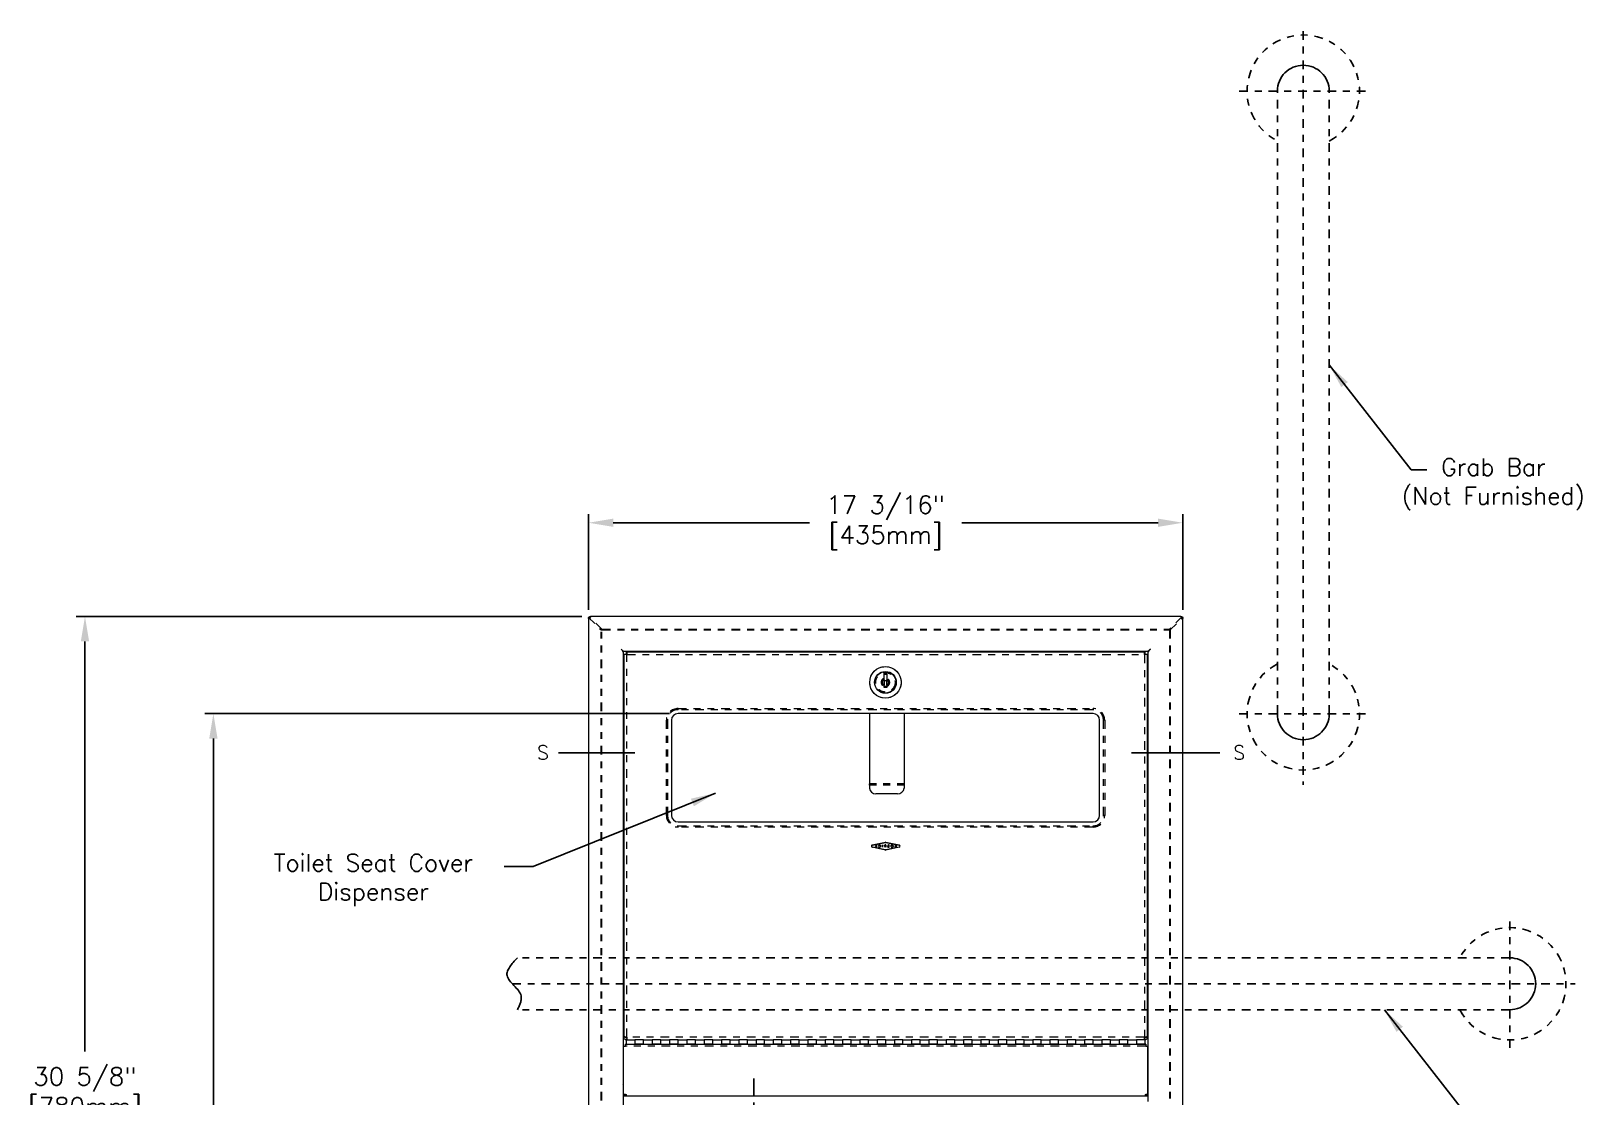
# Model space of a CAD drawing. Header units: inches. Extents: x 1.1 to 42.8, y 2.8 to 37.9.
# Drawn here: x 1.14 to 23.56, y 22.51 to 37.92 of the extents above; entities that cross this region are included whole.
import ezdxf

# ---------------------------------------------------------------- set-up
doc = ezdxf.new("R2010")
doc.units = ezdxf.units.IN
doc.header["$LTSCALE"] = 0.5
doc.header["$MEASUREMENT"] = 0
doc.header["$PDSIZE"] = -1
for name, pattern in [('CENTER', [0.4, 0.25, -0.05, 0.05, -0.05]), ('CENTERX2', [0.8, 0.5, -0.1, 0.1, -0.1]), ('DOT2', [0.025, 0, -0.025]), ('PHANTOM', [0.5, 0.25, -0.05, 0.05, -0.05, 0.05, -0.05]), ('PHANTOMX2', [5, 2.5, -0.5, 0.5, -0.5, 0.5, -0.5])]:
    doc.linetypes.add(name, pattern=pattern)
doc.layers.add('DIMENSIONS', color=1, linetype='Continuous')
doc.layers.add('Object', color=4, linetype='Continuous')
doc.styles.get("Standard").update_dxf_attribs({"font": 'romans.shx'})
doc.dimstyles.get("Standard").update_dxf_attribs({"dimscale": 2, "dimtxt": 0.13, "dimasz": 0.18, "dimexe": 0.0625, "dimexo": 0.0625, "dimgap": 0.09, "dimtad": 0, "dimtih": 1, "dimtoh": 1, "dimdec": 4, "dimlfac": 2, "dimzin": 4, "dimdsep": 46, "dimlunit": 5, "dimtxsty": 'Standard', "dimcen": 0.09, "dimadec": 0, "dimazin": 1, "dimtfac": 1, "dimtdec": 4, "dimtofl": 0, "dimtmove": 0, "dimatfit": 3, "dimfxl": 1, "dimfrac": 2, "dimtolj": 1, "dimtzin": 0, "dimarcsym": 0})

# ---------------------------------------------------------------- blocks, each defined once
blk = doc.blocks.new('*D4')
at = {"layer": 'Defpoints', "color": 0}
for p in [(17.793, 30.808), (9.198, 29.424), (17.793, 29.424)]:
    blk.add_point(p, dxfattribs=at)
at = {"layer": 'DIMENSIONS', "color": 0, "lineweight": -2}
for p, q in [((9.198, 29.549), (9.198, 30.933)), ((9.558, 30.808), (12.393, 30.808)), ((17.433, 30.808), (14.598, 30.808)), ((17.793, 29.549), (17.793, 30.933))]:
    blk.add_line(p, q, dxfattribs=at)
at = {"layer": 'DIMENSIONS', "color": 0}
for points in [[(9.558, 30.868), (9.558, 30.748), (9.198, 30.808)], [(17.433, 30.868), (17.433, 30.748), (17.793, 30.808)]]:
    blk.add_solid(points, dxfattribs=at)
at = {"layer": 'DIMENSIONS', "color": 0, "insert": (13.496, 30.808), "char_height": 0.26, "attachment_point": 5}
blk.add_mtext('\\A1;17 3/16"\\P[435mm]', dxfattribs=at)
blk = doc.blocks.new('*D5')
at = {"layer": 'Defpoints', "color": 0}
for p in [(9.227, 29.453), (1.919, 14.139), (9.227, 14.139)]:
    blk.add_point(p, dxfattribs=at)
at = {"layer": 'DIMENSIONS', "color": 0, "lineweight": -2}
for p, q in [((9.102, 29.453), (1.794, 29.453)), ((1.919, 29.093), (1.919, 23.164)), ((1.919, 14.499), (1.919, 21.925)), ((9.102, 14.139), (1.794, 14.139))]:
    blk.add_line(p, q, dxfattribs=at)
at = {"layer": 'DIMENSIONS', "color": 0}
for points in [[(1.859, 29.093), (1.979, 29.093), (1.919, 29.453)], [(1.859, 14.499), (1.979, 14.499), (1.919, 14.139)]]:
    blk.add_solid(points, dxfattribs=at)
at = {"layer": 'DIMENSIONS', "color": 0, "insert": (1.919, 22.544), "char_height": 0.26, "attachment_point": 5}
blk.add_mtext('\\A1;30 5/8"\\P[780mm]', dxfattribs=at)
blk = doc.blocks.new('*D6')
at = {"layer": 'Defpoints', "color": 0}
for p in [(10.493, 28.049), (3.776, 14.139), (9.227, 14.139)]:
    blk.add_point(p, dxfattribs=at)
at = {"layer": 'DIMENSIONS', "color": 0, "lineweight": -2}
for p, q in [((10.368, 28.049), (3.651, 28.049)), ((3.776, 27.689), (3.776, 21.077)), ((3.776, 14.499), (3.776, 19.838)), ((9.102, 14.139), (3.651, 14.139))]:
    blk.add_line(p, q, dxfattribs=at)
at = {"layer": 'DIMENSIONS', "color": 0}
for points in [[(3.716, 27.689), (3.836, 27.689), (3.776, 28.049)], [(3.716, 14.499), (3.836, 14.499), (3.776, 14.139)]]:
    blk.add_solid(points, dxfattribs=at)
at = {"layer": 'DIMENSIONS', "color": 0, "insert": (3.776, 20.458), "char_height": 0.26, "attachment_point": 5}
blk.add_mtext('\\A1;27 13/16"\\P[705mm]', dxfattribs=at)

msp = doc.modelspace()

# ---------------------------------------------------------------- linework, layer by layer
at = {"layer": 'DIMENSIONS', "linetype": 'CENTER'}
for p, q in [((19.533312, 37.915492), (19.533312, 27.01978)), ((18.607248, 37.04623), (20.456329, 37.04623)), ((18.607248, 28.04623), (20.456329, 28.04623)), ((22.518462, 23.218219), (22.518462, 25.0673)), ((8.095667, 24.144283), (23.465541, 24.144283))]:
    msp.add_line(p, q, dxfattribs=at)
at = {"layer": 'DIMENSIONS', "linetype": 'PHANTOM'}
for p, q in [((19.158312, 28.04623), (19.158312, 37.04623)), ((19.908312, 28.04623), (19.908312, 37.04623)), ((22.518462, 24.519283), (8.172015, 24.519283)), ((22.518462, 23.769283), (8.172015, 23.769283))]:
    msp.add_line(p, q, dxfattribs=at)
at = {"layer": 'DIMENSIONS'}
for p, q in [((9.86936, 27.483533), (8.763596, 27.483533)), ((18.326046, 27.483533), (17.047583, 27.483533))]:
    msp.add_line(p, q, dxfattribs=at)
at = {"layer": 'DIMENSIONS', "linetype": 'CENTERX2'}
msp.add_line((11.587667, 22.776478), (11.587667, 12.232907), dxfattribs=at)
at = {"layer": 'DIMENSIONS', "linetype": 'PHANTOM'}
for centre, start, end in [((19.533312, 37.04623), 297.4864263, 242.5135737), ((19.533312, 28.04623), 117.4864263, 62.5135737), ((22.518462, 24.144283), 207.4864263, 152.5135737)]:
    msp.add_arc(centre, 0.8125, start, end, dxfattribs=at)
at = {"layer": 'DIMENSIONS', "linetype": 'PHANTOMX2'}
for centre, start, end in [((19.533312, 37.04623), 0, 180), ((19.533312, 28.04623), 180, 0), ((22.518462, 24.144283), 270, 90)]:
    msp.add_arc(centre, 0.375, start, end, dxfattribs=at)
msp.add_open_spline([(8.172015, 24.519283), (8.089204, 24.431413), (7.907186, 24.238272), (8.293799, 24.024626), (8.204607, 23.83762), (8.172015, 23.769283)], degree=3, knots=[0, 0, 0, 0, 0.2977481128, 0.654453789, 0.8598638664, 0.8598638664, 0.8598638664, 0.8598638664], dxfattribs=at)
at = {"layer": 'Object', "linetype": 'Continuous', "lineweight": 15}
for p, q in [((9.198272, 29.424234), (9.198272, 14.167832)), ((17.764618, 29.452928), (9.226966, 29.452928)), ((17.793312, 14.167832), (17.793312, 29.424234)), ((9.698917, 28.938364), (9.698917, 28.921033)), ((9.712836, 28.952283), (9.730167, 28.952283)), ((9.730167, 28.952283), (17.261417, 28.952283)), ((9.745792, 28.952283), (9.745792, 28.909283)), ((9.752792, 28.941783), (17.238792, 28.941783)), ((9.752792, 28.941783), (9.752792, 28.902283)), ((17.238792, 28.902283), (17.238792, 28.941783)), ((17.245792, 28.909283), (17.245792, 28.952283)), ((17.261417, 28.952283), (17.278747, 28.952283)), ((17.292667, 28.921033), (17.292667, 28.938364)), ((9.698917, 28.921033), (9.698917, 14.671033)), ((9.752792, 28.902283), (9.713292, 28.902283)), ((9.713292, 23.386283), (9.713292, 28.902283)), ((9.745792, 28.902283), (9.745792, 28.909283)), ((17.278292, 28.902283), (17.238792, 28.902283)), ((17.245792, 28.909283), (17.245792, 28.902283)), ((17.278292, 28.902283), (17.278292, 23.386283)), ((17.292667, 22.444783), (17.292667, 28.921033)), ((13.471542, 28.620976), (13.512542, 28.620976)), ((13.471542, 28.558935), (13.471542, 28.620976)), ((13.512542, 28.520976), (13.471542, 28.520976)), ((13.512542, 28.620976), (13.512542, 28.558935)), ((13.471542, 28.425975), (13.471542, 28.443017)), ((13.512542, 28.425975), (13.471542, 28.425975)), ((13.512542, 28.443017), (13.512542, 28.425975)), ((16.493292, 28.048783), (10.493292, 28.048783)), ((13.260792, 28.048783), (13.260792, 27.036226)), ((13.760792, 28.048783), (13.760792, 27.036226)), ((10.398292, 27.953783), (10.398292, 26.578783)), ((16.588292, 26.578783), (16.588292, 27.953783)), ((13.260792, 27.016081), (13.260792, 27.036226)), ((13.260792, 27.016081), (13.260792, 26.971868)), ((13.760792, 27.036226), (13.760792, 27.016081)), ((13.760792, 27.016081), (13.760792, 26.971868)), ((13.666792, 26.891294), (13.354792, 26.891294)), ((10.493292, 26.483783), (16.493292, 26.483783)), ((13.302186, 26.150908), (13.492143, 26.190903)), ((13.492143, 26.076663), (13.302186, 26.116658)), ((13.302701, 26.148461), (13.492658, 26.188456)), ((13.492658, 26.079109), (13.302701, 26.119105)), ((13.360054, 26.135653), (13.34131, 26.117737)), ((13.34131, 26.117737), (13.345952, 26.117737)), ((13.34256, 26.150236), (13.360054, 26.135653)), ((13.347541, 26.150236), (13.34256, 26.150236)), ((13.345952, 26.117737), (13.361935, 26.133023)), ((13.361935, 26.138231), (13.347541, 26.150236)), ((13.365269, 26.150236), (13.361935, 26.150236)), ((13.361935, 26.150236), (13.361935, 26.138231)), ((13.361935, 26.133023), (13.361935, 26.117737)), ((13.361935, 26.117737), (13.365269, 26.117737)), ((13.365269, 26.117737), (13.365269, 26.150236)), ((13.390102, 26.144273), (13.392869, 26.14232)), ((13.392869, 26.125653), (13.390102, 26.12372)), ((13.451602, 26.150236), (13.448269, 26.150236)), ((13.448269, 26.150236), (13.448269, 26.117737)), ((13.448269, 26.117737), (13.451602, 26.117737)), ((13.451602, 26.117737), (13.451602, 26.150236)), ((13.489202, 26.132737), (13.476435, 26.117737)), ((13.476435, 26.117737), (13.480673, 26.117737)), ((13.480673, 26.117737), (13.49344, 26.132737)), ((13.489163, 26.146903), (13.495602, 26.146903)), ((13.495602, 26.13607), (13.489313, 26.136024)), ((13.498935, 26.150236), (13.491904, 26.150236)), ((13.49344, 26.132737), (13.495602, 26.132737)), ((13.495602, 26.146903), (13.495602, 26.13607)), ((13.495602, 26.132737), (13.495602, 26.117737)), ((13.495602, 26.117737), (13.498935, 26.117737)), ((13.498926, 26.188456), (13.688882, 26.148461)), ((13.688882, 26.119105), (13.498926, 26.079109)), ((13.498935, 26.117737), (13.498935, 26.150236)), ((13.499441, 26.190903), (13.689397, 26.150908)), ((13.689397, 26.116658), (13.499441, 26.076663)), ((13.535051, 26.117737), (13.544602, 26.117737)), ((13.541269, 26.12107), (13.536854, 26.12107)), ((13.537154, 26.146903), (13.541269, 26.146903)), ((13.544602, 26.150236), (13.537785, 26.150236)), ((13.541269, 26.136487), (13.539237, 26.136487)), ((13.539263, 26.133153), (13.541269, 26.133153)), ((13.541269, 26.146903), (13.541269, 26.136487)), ((13.541269, 26.133153), (13.541269, 26.12107)), ((13.544602, 26.117737), (13.544602, 26.150236)), ((13.640968, 26.117737), (13.650519, 26.117737)), ((13.647185, 26.12107), (13.642771, 26.12107)), ((13.643071, 26.146903), (13.647185, 26.146903)), ((13.650519, 26.150236), (13.643702, 26.150236)), ((13.647185, 26.136487), (13.645154, 26.136487)), ((13.64518, 26.133153), (13.647185, 26.133153)), ((13.647185, 26.146903), (13.647185, 26.136487)), ((13.647185, 26.133153), (13.647185, 26.12107)), ((13.650519, 26.117737), (13.650519, 26.150236)), ((9.698917, 23.860514), (9.713292, 23.866987)), ((17.292667, 23.860514), (17.278292, 23.866987)), ((9.713292, 23.386283), (9.713292, 23.371283)), ((9.737792, 23.371283), (9.713292, 23.371283)), ((9.745792, 23.331783), (9.870792, 23.331783)), ((9.745792, 23.331783), (9.745792, 23.269283)), ((9.752792, 23.371283), (9.752792, 23.331783)), ((9.995792, 23.331783), (9.870792, 23.331783)), ((9.870792, 23.331783), (9.870792, 23.269283)), ((9.995792, 23.331783), (10.120792, 23.331783)), ((9.995792, 23.269283), (9.995792, 23.331783)), ((10.245792, 23.331783), (10.120792, 23.331783)), ((10.120792, 23.331783), (10.120792, 23.269283)), ((10.245792, 23.331783), (10.370792, 23.331783)), ((10.245792, 23.269283), (10.245792, 23.331783)), ((10.495792, 23.331783), (10.370792, 23.331783)), ((10.370792, 23.331783), (10.370792, 23.269283)), ((10.495792, 23.331783), (10.620792, 23.331783)), ((10.495792, 23.269283), (10.495792, 23.331783)), ((10.745792, 23.331783), (10.620792, 23.331783)), ((10.620792, 23.331783), (10.620792, 23.269283)), ((10.745792, 23.331783), (10.870792, 23.331783)), ((10.745792, 23.269283), (10.745792, 23.331783)), ((10.995792, 23.331783), (10.870792, 23.331783)), ((10.870792, 23.331783), (10.870792, 23.269283)), ((10.995792, 23.331783), (11.120792, 23.331783)), ((10.995792, 23.269283), (10.995792, 23.331783)), ((11.245792, 23.331783), (11.120792, 23.331783)), ((11.120792, 23.331783), (11.120792, 23.269283)), ((11.245792, 23.331783), (11.370792, 23.331783)), ((11.245792, 23.269283), (11.245792, 23.331783)), ((11.495792, 23.331783), (11.370792, 23.331783)), ((11.370792, 23.331783), (11.370792, 23.269283)), ((11.495792, 23.331783), (11.620792, 23.331783)), ((11.495792, 23.269283), (11.495792, 23.331783)), ((11.745792, 23.331783), (11.620792, 23.331783)), ((11.620792, 23.331783), (11.620792, 23.269283)), ((11.745792, 23.331783), (11.870792, 23.331783)), ((11.745792, 23.269283), (11.745792, 23.331783)), ((11.995792, 23.331783), (11.870792, 23.331783)), ((11.870792, 23.331783), (11.870792, 23.269283)), ((11.995792, 23.331783), (12.120792, 23.331783)), ((11.995792, 23.269283), (11.995792, 23.331783)), ((12.245792, 23.331783), (12.120792, 23.331783)), ((12.120792, 23.331783), (12.120792, 23.269283)), ((12.245792, 23.331783), (12.370792, 23.331783)), ((12.245792, 23.269283), (12.245792, 23.331783)), ((12.495792, 23.331783), (12.370792, 23.331783)), ((12.370792, 23.331783), (12.370792, 23.269283)), ((12.495792, 23.331783), (12.620792, 23.331783)), ((12.495792, 23.269283), (12.495792, 23.331783)), ((12.745792, 23.331783), (12.620792, 23.331783)), ((12.620792, 23.331783), (12.620792, 23.269283)), ((12.745792, 23.331783), (12.870792, 23.331783)), ((12.745792, 23.269283), (12.745792, 23.331783)), ((12.995792, 23.331783), (12.870792, 23.331783)), ((12.870792, 23.331783), (12.870792, 23.269283)), ((12.995792, 23.331783), (13.120792, 23.331783)), ((12.995792, 23.269283), (12.995792, 23.331783)), ((13.245792, 23.331783), (13.120792, 23.331783)), ((13.120792, 23.331783), (13.120792, 23.269283)), ((13.245792, 23.331783), (13.370792, 23.331783)), ((13.245792, 23.269283), (13.245792, 23.331783)), ((13.495792, 23.331783), (13.370792, 23.331783)), ((13.370792, 23.331783), (13.370792, 23.269283)), ((13.495792, 23.331783), (13.620792, 23.331783)), ((13.495792, 23.269283), (13.495792, 23.331783)), ((13.745792, 23.331783), (13.620792, 23.331783)), ((13.620792, 23.331783), (13.620792, 23.269283)), ((13.745792, 23.331783), (13.870792, 23.331783)), ((13.745792, 23.269283), (13.745792, 23.331783)), ((13.995792, 23.331783), (13.870792, 23.331783)), ((13.870792, 23.331783), (13.870792, 23.269283)), ((13.995792, 23.331783), (14.120792, 23.331783)), ((13.995792, 23.269283), (13.995792, 23.331783)), ((14.245792, 23.331783), (14.120792, 23.331783)), ((14.120792, 23.331783), (14.120792, 23.269283)), ((14.245792, 23.331783), (14.370792, 23.331783)), ((14.245792, 23.269283), (14.245792, 23.331783)), ((14.495792, 23.331783), (14.370792, 23.331783)), ((14.370792, 23.331783), (14.370792, 23.269283)), ((14.495792, 23.331783), (14.620792, 23.331783)), ((14.495792, 23.269283), (14.495792, 23.331783)), ((14.745792, 23.331783), (14.620792, 23.331783)), ((14.620792, 23.331783), (14.620792, 23.269283)), ((14.745792, 23.331783), (14.870792, 23.331783)), ((14.745792, 23.269283), (14.745792, 23.331783)), ((14.995792, 23.331783), (14.870792, 23.331783)), ((14.870792, 23.331783), (14.870792, 23.269283)), ((14.995792, 23.331783), (15.120792, 23.331783)), ((14.995792, 23.269283), (14.995792, 23.331783)), ((15.245792, 23.331783), (15.120792, 23.331783)), ((15.120792, 23.331783), (15.120792, 23.269283)), ((15.245792, 23.331783), (15.370792, 23.331783)), ((15.245792, 23.269283), (15.245792, 23.331783)), ((15.495792, 23.331783), (15.370792, 23.331783)), ((15.370792, 23.331783), (15.370792, 23.269283)), ((15.495792, 23.331783), (15.620792, 23.331783)), ((15.495792, 23.269283), (15.495792, 23.331783)), ((15.745792, 23.331783), (15.620792, 23.331783)), ((15.620792, 23.331783), (15.620792, 23.269283)), ((15.745792, 23.331783), (15.870792, 23.331783)), ((15.745792, 23.269283), (15.745792, 23.331783)), ((15.995792, 23.331783), (15.870792, 23.331783)), ((15.870792, 23.331783), (15.870792, 23.269283)), ((15.995792, 23.331783), (16.120792, 23.331783)), ((15.995792, 23.269283), (15.995792, 23.331783)), ((16.245792, 23.331783), (16.120792, 23.331783)), ((16.120792, 23.331783), (16.120792, 23.269283)), ((16.245792, 23.331783), (16.370792, 23.331783)), ((16.245792, 23.269283), (16.245792, 23.331783)), ((16.495792, 23.331783), (16.370792, 23.331783)), ((16.370792, 23.331783), (16.370792, 23.269283)), ((16.495792, 23.331783), (16.620792, 23.331783)), ((16.495792, 23.269283), (16.495792, 23.331783)), ((16.745792, 23.331783), (16.620792, 23.331783)), ((16.620792, 23.331783), (16.620792, 23.269283)), ((16.745792, 23.331783), (16.870792, 23.331783)), ((16.745792, 23.269283), (16.745792, 23.331783)), ((16.995792, 23.331783), (16.870792, 23.331783)), ((16.870792, 23.331783), (16.870792, 23.269283)), ((16.995792, 23.331783), (17.120792, 23.331783)), ((16.995792, 23.269283), (16.995792, 23.331783)), ((17.245792, 23.331783), (17.120792, 23.331783)), ((17.120792, 23.331783), (17.120792, 23.269283)), ((17.238792, 23.331783), (17.238792, 23.371283)), ((17.245792, 23.269283), (17.245792, 23.331783)), ((17.253792, 23.371283), (17.278292, 23.371283)), ((17.278292, 23.371283), (17.278292, 23.386283)), ((9.705792, 22.544783), (9.705792, 23.244283)), ((9.705792, 23.244283), (9.735792, 23.244283)), ((9.745792, 23.269283), (9.735792, 23.269283)), ((9.735792, 23.244283), (9.735792, 23.269283)), ((9.745792, 23.269283), (9.870792, 23.269283)), ((9.995792, 23.269283), (9.870792, 23.269283)), ((9.870792, 23.269283), (9.995792, 23.269283)), ((9.995792, 23.269283), (10.120792, 23.269283)), ((10.245792, 23.269283), (10.120792, 23.269283)), ((10.120792, 23.269283), (10.245792, 23.269283)), ((10.245792, 23.269283), (10.370792, 23.269283)), ((10.495792, 23.269283), (10.370792, 23.269283)), ((10.370792, 23.269283), (10.495792, 23.269283)), ((10.495792, 23.269283), (10.620792, 23.269283)), ((10.745792, 23.269283), (10.620792, 23.269283)), ((10.620792, 23.269283), (10.745792, 23.269283)), ((10.745792, 23.269283), (10.870792, 23.269283)), ((10.995792, 23.269283), (10.870792, 23.269283)), ((10.870792, 23.269283), (10.995792, 23.269283)), ((10.995792, 23.269283), (11.120792, 23.269283)), ((11.245792, 23.269283), (11.120792, 23.269283)), ((11.120792, 23.269283), (11.245792, 23.269283)), ((11.245792, 23.269283), (11.370792, 23.269283)), ((11.495792, 23.269283), (11.370792, 23.269283)), ((11.370792, 23.269283), (11.495792, 23.269283)), ((11.495792, 23.269283), (11.620792, 23.269283)), ((11.745792, 23.269283), (11.620792, 23.269283)), ((11.620792, 23.269283), (11.745792, 23.269283)), ((11.745792, 23.269283), (11.870792, 23.269283)), ((11.995792, 23.269283), (11.870792, 23.269283)), ((11.870792, 23.269283), (11.995792, 23.269283)), ((11.995792, 23.269283), (12.120792, 23.269283)), ((12.245792, 23.269283), (12.120792, 23.269283)), ((12.120792, 23.269283), (12.245792, 23.269283)), ((12.245792, 23.269283), (12.370792, 23.269283)), ((12.495792, 23.269283), (12.370792, 23.269283)), ((12.370792, 23.269283), (12.495792, 23.269283)), ((12.495792, 23.269283), (12.620792, 23.269283)), ((12.745792, 23.269283), (12.620792, 23.269283)), ((12.620792, 23.269283), (12.745792, 23.269283)), ((12.745792, 23.269283), (12.870792, 23.269283)), ((12.995792, 23.269283), (12.870792, 23.269283)), ((12.870792, 23.269283), (12.995792, 23.269283)), ((12.995792, 23.269283), (13.120792, 23.269283)), ((13.245792, 23.269283), (13.120792, 23.269283)), ((13.120792, 23.269283), (13.245792, 23.269283)), ((13.245792, 23.269283), (13.370792, 23.269283)), ((13.495792, 23.269283), (13.370792, 23.269283)), ((13.370792, 23.269283), (13.495792, 23.269283)), ((13.495792, 23.269283), (13.620792, 23.269283)), ((13.745792, 23.269283), (13.620792, 23.269283)), ((13.620792, 23.269283), (13.745792, 23.269283)), ((13.745792, 23.269283), (13.870792, 23.269283)), ((13.995792, 23.269283), (13.870792, 23.269283)), ((13.870792, 23.269283), (13.995792, 23.269283)), ((13.995792, 23.269283), (14.120792, 23.269283)), ((14.245792, 23.269283), (14.120792, 23.269283)), ((14.120792, 23.269283), (14.245792, 23.269283)), ((14.245792, 23.269283), (14.370792, 23.269283)), ((14.495792, 23.269283), (14.370792, 23.269283)), ((14.370792, 23.269283), (14.495792, 23.269283)), ((14.495792, 23.269283), (14.620792, 23.269283)), ((14.745792, 23.269283), (14.620792, 23.269283)), ((14.620792, 23.269283), (14.745792, 23.269283)), ((14.745792, 23.269283), (14.870792, 23.269283)), ((14.995792, 23.269283), (14.870792, 23.269283)), ((14.870792, 23.269283), (14.995792, 23.269283)), ((14.995792, 23.269283), (15.120792, 23.269283)), ((15.245792, 23.269283), (15.120792, 23.269283)), ((15.120792, 23.269283), (15.245792, 23.269283)), ((15.245792, 23.269283), (15.370792, 23.269283)), ((15.495792, 23.269283), (15.370792, 23.269283)), ((15.370792, 23.269283), (15.495792, 23.269283)), ((15.495792, 23.269283), (15.620792, 23.269283)), ((15.745792, 23.269283), (15.620792, 23.269283)), ((15.620792, 23.269283), (15.745792, 23.269283)), ((15.745792, 23.269283), (15.870792, 23.269283)), ((15.995792, 23.269283), (15.870792, 23.269283)), ((15.870792, 23.269283), (15.995792, 23.269283)), ((15.995792, 23.269283), (16.120792, 23.269283)), ((16.245792, 23.269283), (16.120792, 23.269283)), ((16.120792, 23.269283), (16.245792, 23.269283)), ((16.245792, 23.269283), (16.370792, 23.269283)), ((16.495792, 23.269283), (16.370792, 23.269283)), ((16.370792, 23.269283), (16.495792, 23.269283)), ((16.495792, 23.269283), (16.620792, 23.269283)), ((16.745792, 23.269283), (16.620792, 23.269283)), ((16.620792, 23.269283), (16.745792, 23.269283)), ((16.745792, 23.269283), (16.870792, 23.269283)), ((16.995792, 23.269283), (16.870792, 23.269283)), ((16.870792, 23.269283), (16.995792, 23.269283)), ((16.995792, 23.269283), (17.120792, 23.269283)), ((17.245792, 23.269283), (17.120792, 23.269283)), ((17.120792, 23.269283), (17.245792, 23.269283)), ((17.255792, 23.269283), (17.245792, 23.269283)), ((17.255792, 23.269283), (17.255792, 23.244283)), ((17.255792, 23.244283), (17.285792, 23.244283)), ((17.285792, 22.544783), (17.285792, 23.244283)), ((9.735792, 22.544783), (9.705792, 22.544783)), ((9.746042, 22.534783), (9.712542, 22.534783)), ((9.746042, 22.519783), (9.712542, 22.519783)), ((9.735792, 22.544783), (9.746042, 22.544783)), ((9.746042, 22.519783), (9.746042, 22.544783)), ((17.245542, 22.519783), (9.746042, 22.519783)), ((17.245542, 22.544783), (17.245542, 22.519783)), ((17.245542, 22.544783), (17.255792, 22.544783)), ((17.279042, 22.534783), (17.245542, 22.534783)), ((17.279042, 22.519783), (17.245542, 22.519783)), ((17.285792, 22.544783), (17.255792, 22.544783))]:
    msp.add_line(p, q, dxfattribs=at)
at = {"layer": 'Object', "linetype": 'PHANTOM', "lineweight": 0}
for p, q in [((9.201018, 29.438505), (9.380818, 29.258705)), ((9.392495, 29.270381), (9.212694, 29.450182)), ((17.778889, 29.450182), (17.599089, 29.270381)), ((17.610765, 29.258705), (17.790566, 29.438505)), ((9.380818, 14.333361), (9.380818, 29.258705)), ((9.392495, 29.270381), (17.599089, 29.270381)), ((9.392495, 29.258705), (17.599089, 29.258705)), ((9.392495, 14.333361), (9.392495, 29.258705)), ((17.599089, 29.258705), (17.599089, 14.333361)), ((17.610765, 29.258705), (17.610765, 14.333361)), ((9.752792, 28.902283), (17.238792, 28.902283)), ((9.752792, 23.371283), (9.752792, 28.902283)), ((17.238792, 28.902283), (17.238792, 23.371283)), ((10.493292, 28.122459), (16.493292, 28.122459)), ((16.493292, 28.105906), (10.493292, 28.105906)), ((10.324616, 26.578783), (10.324616, 27.953783)), ((10.341169, 27.953783), (10.324616, 27.953783)), ((10.341169, 27.953783), (10.341169, 26.578783)), ((16.645415, 26.578783), (16.645415, 27.953783)), ((16.661967, 27.953783), (16.645415, 27.953783)), ((16.661967, 27.953783), (16.661967, 26.578783)), ((10.493292, 26.42666), (16.493292, 26.42666)), ((10.493292, 26.410107), (10.493292, 26.42666)), ((16.493292, 26.410107), (10.493292, 26.410107)), ((17.238792, 23.371283), (9.752792, 23.371283)), ((17.255792, 23.244283), (9.735792, 23.244283))]:
    msp.add_line(p, q, dxfattribs=at)
at = {"layer": 'Object', "linetype": 'DOT2', "lineweight": 0}
for p, q in [((9.380818, 29.258705), (9.392495, 29.258705)), ((9.392495, 29.258705), (9.392495, 29.270381)), ((17.599089, 29.270381), (17.599089, 29.258705)), ((17.599089, 29.258705), (17.610765, 29.258705)), ((9.752792, 28.909283), (9.745792, 28.909283)), ((17.245792, 28.909283), (17.238792, 28.909283)), ((10.493292, 28.105906), (10.493292, 28.122459)), ((16.493292, 28.105906), (16.493292, 28.122459)), ((13.760792, 27.036226), (13.260792, 27.036226)), ((13.760792, 27.016081), (13.260792, 27.016081)), ((10.341169, 26.578783), (10.324616, 26.578783)), ((16.661967, 26.578783), (16.645415, 26.578783)), ((16.493292, 26.410107), (16.493292, 26.42666)), ((9.712542, 22.534783), (9.712542, 22.519783)), ((17.279042, 22.534783), (17.279042, 22.519783))]:
    msp.add_line(p, q, dxfattribs=at)
at = {"layer": 'Object', "linetype": 'Continuous', "lineweight": 15, "flags": 128}
for points in [[(9.698917, 24.129107), (9.7043, 24.123538), (9.713292, 24.113193)], [(17.278292, 24.113193), (17.287283, 24.123538), (17.292667, 24.129107)], [(9.705792, 22.683846), (9.7043, 22.685467), (9.698917, 22.691035)], [(17.285792, 22.683846), (17.287283, 22.685467), (17.292667, 22.691035)]]:
    msp.add_lwpolyline(points, dxfattribs=at)
at = {"layer": 'Object', "linetype": 'DOT2', "lineweight": 0, "flags": 128}
for points in [[(9.713292, 24.104594), (9.7043, 24.114315), (9.698917, 24.119548)], [(9.713292, 24.04645), (9.7043, 24.056172), (9.698917, 24.061405)], [(17.278292, 24.104594), (17.287283, 24.114315), (17.292667, 24.119548)], [(17.278292, 24.04645), (17.287283, 24.056172), (17.292667, 24.061405)]]:
    msp.add_lwpolyline(points, dxfattribs=at)
at = {"layer": 'Object', "linetype": 'Continuous', "lineweight": 15}
for radius in [0.2275, 0.1575, 0.155]:
    msp.add_circle((13.492042, 28.500976), radius, dxfattribs=at)
at = {"layer": 'Object', "linetype": 'DOT2', "lineweight": 0}
msp.add_circle((13.492042, 28.500976), 0.227401, dxfattribs=at)
at = {"layer": 'Object', "linetype": 'PHANTOM', "lineweight": 0}
msp.add_circle((13.492042, 28.500976), 0.14, dxfattribs=at)
at = {"layer": 'Object', "linetype": 'DOT2', "lineweight": 0}
for centre, start, end in [((9.459036, 29.192164), 130.3884855, 139.6115145), ((17.532548, 29.192164), 40.3884855, 49.6115145)]:
    msp.add_arc(centre, 0.102692, start, end, dxfattribs=at)
at = {"layer": 'Object', "linetype": 'PHANTOM', "lineweight": 0}
for centre, radius, start, end in [((13.492042, 28.500976), 0.061478, 109.4785805, 250.5214195), ((13.492042, 28.500976), 0.043766, 117.9307865, 242.0692135), ((13.492042, 28.500976), 0.061478, 289.4785805, 70.5214195), ((13.492042, 28.500976), 0.043766, 297.9307865, 62.0692135), ((10.493292, 27.953783), 0.168676, 90, 180), ((10.493292, 27.953783), 0.152123, 90, 180), ((16.493292, 27.953783), 0.168676, 0, 90), ((16.493292, 27.953783), 0.152123, 0, 90), ((10.493292, 26.578783), 0.168676, 180, 270), ((10.493292, 26.578783), 0.152123, 180, 270), ((16.493292, 26.578783), 0.168676, 270, 0), ((16.493292, 26.578783), 0.152123, 270, 0)]:
    msp.add_arc(centre, radius, start, end, dxfattribs=at)
at = {"layer": 'Object', "linetype": 'Continuous', "lineweight": 15}
for centre, radius, start, end in [((13.492042, 28.500976), 0.0575, 249.1132629, 290.8867371), ((10.493292, 27.953783), 0.095, 90, 180), ((16.493292, 27.953783), 0.095, 0, 90), ((13.348558, 26.97914), 0.088067, 184.7366091, 274.0592556), ((13.673026, 26.97914), 0.088067, 265.9407263, 355.263409), ((10.493292, 26.578783), 0.095, 180, 270), ((16.493292, 26.578783), 0.095, 270, 0), ((13.305792, 26.133783), 0.0175, 101.8899942, 258.1100058), ((13.305792, 26.133783), 0.015, 101.8899942, 258.1100058), ((13.495792, 26.173572), 0.017711, 78.1100058, 101.8899942), ((13.495792, 26.093994), 0.017711, 258.1100058, 281.8899942), ((13.495792, 26.173572), 0.015211, 78.1100058, 101.8899942), ((13.495792, 26.093994), 0.015211, 258.1100058, 281.8899942), ((13.685792, 26.133783), 0.015, 281.8899942, 78.1100058), ((13.685792, 26.133783), 0.0175, 281.8899942, 78.1100058), ((9.712542, 22.504783), 0.03, 90, 117.0113289), ((9.712542, 22.504783), 0.015, 90, 155.2760372), ((17.279042, 22.504783), 0.03, 62.9886711, 90), ((17.279042, 22.504783), 0.015, 24.7239628, 90)]:
    msp.add_arc(centre, radius, start, end, dxfattribs=at)
at = {"layer": 'Object', "linetype": 'Continuous', "lineweight": 15, "extrusion": (0, 0, -1)}
for centre, major_axis, start_param, end_param in [((9.226966, 29.424234), (0, 0.033426), 4.71238898, 5.153499892), ((9.226966, 29.424234), (-0.033426, 0), 1.129685416, 1.570796327), ((17.764618, 29.424234), (-0.033426, 0), 1.570796327, 2.011907238), ((17.764618, 29.424234), (0, 0.033426), 1.129685416, 1.570796327)]:
    msp.add_ellipse(centre, major_axis=major_axis, ratio=0.858425944, start_param=start_param, end_param=end_param, dxfattribs=at)
at = {"layer": 'Object', "linetype": 'Continuous', "lineweight": 15}
for points, knots in [([(9.201018, 29.438505), (9.202023, 29.440486), (9.204036, 29.444454), (9.20851, 29.448248), (9.211603, 29.449677), (9.212694, 29.450182)], [0, 0, 0, 0, 0.392276629, 0.785629059, 1, 1, 1, 1]), ([(17.778889, 29.450182), (17.78087, 29.449176), (17.784837, 29.447163), (17.788632, 29.44269), (17.790061, 29.439596), (17.790566, 29.438505)], [0, 0, 0, 0, 0.392264108, 0.785643139, 1, 1, 1, 1]), ([(9.668917, 28.982283), (9.673223, 28.977661), (9.68184, 28.968411), (9.694759, 28.957509), (9.705121, 28.952747), (9.711124, 28.952386), (9.712836, 28.952283)], [0, 0, 0, 0, 0.293976114, 0.588248873, 0.882521358, 1, 1, 1, 1]), ([(9.698917, 28.938364), (9.698289, 28.94267), (9.697033, 28.951286), (9.687566, 28.964206), (9.677204, 28.974568), (9.670756, 28.98057), (9.668917, 28.982283)], [0, 0, 0, 0, 0.293977713, 0.58825275, 0.882528515, 1, 1, 1, 1]), ([(17.278747, 28.952283), (17.283054, 28.95291), (17.291671, 28.954166), (17.30459, 28.963634), (17.314951, 28.973996), (17.320954, 28.980443), (17.322667, 28.982283)], [0, 0, 0, 0, 0.2939824354, 0.5882549235, 0.8825260115, 1, 1, 1, 1]), ([(17.322667, 28.982283), (17.318044, 28.977977), (17.308795, 28.96936), (17.297893, 28.956441), (17.293131, 28.946079), (17.29277, 28.940076), (17.292667, 28.938364)], [0, 0, 0, 0, 0.293977332, 0.588251771, 0.882527156, 1, 1, 1, 1]), ([(13.471542, 28.539643), (13.471542, 28.542322), (13.471542, 28.547681), (13.471542, 28.554774), (13.471542, 28.558493), (13.471542, 28.558935)], [0, 0, 0, 0, 0.468427141, 0.936840605, 1, 1, 1, 1]), ([(13.471542, 28.539643), (13.471542, 28.536619), (13.471542, 28.528575), (13.471542, 28.514994), (13.471542, 28.498105), (13.471542, 28.480702), (13.471542, 28.468214), (13.471542, 28.462723), (13.471542, 28.462309)], [0, 0, 0, 0, 0.136749279, 0.3636805193, 0.5004752749, 0.7402821476, 0.9803986046, 1, 1, 1, 1]), ([(13.512542, 28.558935), (13.512542, 28.55568), (13.512542, 28.549172), (13.512542, 28.542889), (13.512542, 28.540035), (13.512542, 28.539643)], [0, 0, 0, 0, 0.463374345, 0.926346752, 1, 1, 1, 1]), ([(13.512542, 28.462309), (13.512542, 28.465333), (13.512542, 28.473376), (13.512542, 28.486958), (13.512542, 28.503847), (13.512542, 28.52125), (13.512542, 28.533738), (13.512542, 28.539229), (13.512542, 28.539643)], [0, 0, 0, 0, 0.136749279, 0.3636805193, 0.5004752749, 0.7402821476, 0.9803986046, 1, 1, 1, 1]), ([(13.471542, 28.443017), (13.471542, 28.446272), (13.471542, 28.45278), (13.471542, 28.459062), (13.471542, 28.461917), (13.471542, 28.462309)], [0, 0, 0, 0, 0.463374345, 0.926346752, 1, 1, 1, 1]), ([(13.512542, 28.462309), (13.512542, 28.459629), (13.512542, 28.454271), (13.512542, 28.447178), (13.512542, 28.443459), (13.512542, 28.443017)], [0, 0, 0, 0, 0.468452523, 0.936840381, 1, 1, 1, 1]), ([(13.405219, 26.15107), (13.401939, 26.15075), (13.396079, 26.150178), (13.391929, 26.146078), (13.390102, 26.144273)], [0, 0, 0, 0, 0.55986368, 1, 1, 1, 1]), ([(13.390102, 26.12372), (13.391196, 26.122551), (13.393385, 26.120214), (13.398536, 26.117492), (13.402653, 26.117126), (13.405167, 26.116903)], [0, 0, 0, 0, 0.280265627, 0.560592777, 1, 1, 1, 1]), ([(13.392869, 26.14232), (13.394009, 26.143441), (13.395889, 26.14529), (13.399241, 26.146812), (13.40224, 26.147606), (13.4043, 26.147693), (13.40533, 26.147737)], [0, 0, 0, 0, 0.339338583, 0.559518101, 0.77972945, 1, 1, 1, 1]), ([(13.405115, 26.120237), (13.402493, 26.120528), (13.397802, 26.12105), (13.394379, 26.124245), (13.392869, 26.125653)], [0, 0, 0, 0, 0.559045811, 1, 1, 1, 1]), ([(13.420519, 26.133954), (13.420234, 26.131791), (13.419665, 26.127462), (13.415247, 26.122979), (13.410204, 26.120565), (13.406812, 26.120346), (13.405115, 26.120237)], [0, 0, 0, 0, 0.279079485, 0.558586827, 0.779119253, 1, 1, 1, 1]), ([(13.405167, 26.116903), (13.406968, 26.116995), (13.409936, 26.117147), (13.41387, 26.118457), (13.416953, 26.120153), (13.418627, 26.121775), (13.419464, 26.122587)], [0, 0, 0, 0, 0.339900469, 0.559985466, 0.780004543, 1, 1, 1, 1]), ([(13.423852, 26.134175), (13.423505, 26.136808), (13.422811, 26.142077), (13.417515, 26.147595), (13.411421, 26.150655), (13.407287, 26.150932), (13.405219, 26.15107)], [0, 0, 0, 0, 0.279100925, 0.558711585, 0.779184918, 1, 1, 1, 1]), ([(13.40533, 26.147737), (13.407466, 26.147514), (13.411736, 26.147068), (13.416838, 26.14366), (13.420019, 26.139003), (13.420352, 26.135637), (13.420519, 26.133954)], [0, 0, 0, 0, 0.28010558, 0.559839974, 0.779891854, 1, 1, 1, 1]), ([(13.419464, 26.122587), (13.420886, 26.124533), (13.42343, 26.128014), (13.423723, 26.13229), (13.423852, 26.134175)], [0, 0, 0, 0, 0.559048277, 1, 1, 1, 1]), ([(13.483935, 26.149794), (13.482872, 26.149474), (13.480746, 26.148835), (13.478404, 26.146711), (13.477046, 26.144155), (13.476917, 26.142416), (13.476852, 26.141545)], [0, 0, 0, 0, 0.280075628, 0.559808156, 0.77972754, 1, 1, 1, 1]), ([(13.476852, 26.141545), (13.477036, 26.140104), (13.477314, 26.137937), (13.479104, 26.135644), (13.482553, 26.133035), (13.48625, 26.132869), (13.489202, 26.132737)], [0, 0, 0, 0, 0.249448675, 0.375246694, 0.501110667, 1, 1, 1, 1]), ([(13.480185, 26.141552), (13.480226, 26.142046), (13.480308, 26.143033), (13.48103, 26.144357), (13.482033, 26.145452), (13.484609, 26.146972), (13.48714, 26.146934), (13.489163, 26.146903)], [0, 0, 0, 0, 0.125217358, 0.250374374, 0.37559936, 0.500896758, 1, 1, 1, 1]), ([(13.489313, 26.136024), (13.487255, 26.136026), (13.484681, 26.136027), (13.482038, 26.137551), (13.481011, 26.138673), (13.480309, 26.140041), (13.480227, 26.141048), (13.480185, 26.141552)], [0, 0, 0, 0, 0.498959323, 0.624274109, 0.749571774, 0.874839859, 1, 1, 1, 1]), ([(13.491904, 26.150236), (13.490411, 26.150241), (13.487745, 26.150249), (13.485099, 26.149933), (13.483935, 26.149794)], [0, 0, 0, 0, 0.560206659, 1, 1, 1, 1]), ([(13.530891, 26.135269), (13.529846, 26.1349), (13.527761, 26.134165), (13.525384, 26.132108), (13.523997, 26.129565), (13.523845, 26.12783), (13.523769, 26.126962)], [0, 0, 0, 0, 0.280592423, 0.559974743, 0.77997929, 1, 1, 1, 1]), ([(13.523769, 26.126962), (13.524007, 26.125438), (13.524484, 26.122385), (13.527792, 26.119367), (13.531456, 26.117919), (13.533852, 26.117797), (13.535051, 26.117737)], [0, 0, 0, 0, 0.2785044415, 0.5581302146, 0.7788310302, 1, 1, 1, 1]), ([(13.537785, 26.150236), (13.536334, 26.150206), (13.533444, 26.150146), (13.529565, 26.148628), (13.52712, 26.145598), (13.52683, 26.143321), (13.526685, 26.142183)], [0, 0, 0, 0, 0.281416034, 0.560478676, 0.780297764, 1, 1, 1, 1]), ([(13.526685, 26.142183), (13.526749, 26.141389), (13.526878, 26.139802), (13.528161, 26.137173), (13.529856, 26.13599), (13.530891, 26.135269)], [0, 0, 0, 0, 0.280687498, 0.561144408, 1, 1, 1, 1]), ([(13.527102, 26.126962), (13.527225, 26.127795), (13.527472, 26.129466), (13.529627, 26.131743), (13.531688, 26.13238), (13.532948, 26.132769)], [0, 0, 0, 0, 0.2792845222, 0.5596581295, 1, 1, 1, 1]), ([(13.536854, 26.12107), (13.534655, 26.121062), (13.53136, 26.12105), (13.52832, 26.123472), (13.527252, 26.125356), (13.527152, 26.126427), (13.527102, 26.126962)], [0, 0, 0, 0, 0.4997902813, 0.7489599221, 0.8745243515, 1, 1, 1, 1]), ([(13.530019, 26.142125), (13.530043, 26.14253), (13.530091, 26.14334), (13.530569, 26.144483), (13.531372, 26.14541), (13.53341, 26.146774), (13.535491, 26.146846), (13.537154, 26.146903)], [0, 0, 0, 0, 0.125386186, 0.250676871, 0.375992551, 0.501388983, 1, 1, 1, 1]), ([(13.539237, 26.136487), (13.537151, 26.136487), (13.53454, 26.136488), (13.531908, 26.138091), (13.530868, 26.139218), (13.530148, 26.140598), (13.530062, 26.141616), (13.530019, 26.142125)], [0, 0, 0, 0, 0.498861356, 0.624212375, 0.749513676, 0.874758441, 1, 1, 1, 1]), ([(13.532948, 26.132769), (13.534123, 26.132909), (13.536221, 26.133158), (13.538333, 26.133155), (13.539263, 26.133153)], [0, 0, 0, 0, 0.559752509, 1, 1, 1, 1]), ([(13.587996, 26.15107), (13.585355, 26.150827), (13.580077, 26.150342), (13.57394, 26.145926), (13.570021, 26.140224), (13.569631, 26.136075), (13.569435, 26.133999)], [0, 0, 0, 0, 0.280090323, 0.559742806, 0.779813844, 1, 1, 1, 1]), ([(13.569435, 26.133999), (13.569773, 26.131386), (13.57045, 26.126155), (13.575609, 26.120627), (13.581552, 26.117367), (13.585656, 26.117058), (13.58771, 26.116903)], [0, 0, 0, 0, 0.279213289, 0.55894382, 0.779348884, 1, 1, 1, 1]), ([(13.572769, 26.134006), (13.573056, 26.136132), (13.57363, 26.140386), (13.577944, 26.144806), (13.582845, 26.147289), (13.586175, 26.147587), (13.58784, 26.147737)], [0, 0, 0, 0, 0.2791126795, 0.5585268853, 0.7793127995, 1, 1, 1, 1]), ([(13.58784, 26.120237), (13.585713, 26.120456), (13.581461, 26.120896), (13.576399, 26.124327), (13.573282, 26.128986), (13.57294, 26.132333), (13.572769, 26.134006)], [0, 0, 0, 0, 0.2801018725, 0.5597798394, 0.7798896858, 1, 1, 1, 1]), ([(13.58771, 26.116903), (13.590322, 26.117157), (13.595544, 26.117664), (13.601577, 26.122076), (13.605484, 26.12769), (13.605896, 26.131792), (13.606102, 26.133843)], [0, 0, 0, 0, 0.280020828, 0.559765629, 0.77990479, 1, 1, 1, 1]), ([(13.58784, 26.147737), (13.589954, 26.147486), (13.594182, 26.146984), (13.599161, 26.143495), (13.60227, 26.138861), (13.602602, 26.135525), (13.602769, 26.133856)], [0, 0, 0, 0, 0.279880606, 0.559678497, 0.779830337, 1, 1, 1, 1]), ([(13.602769, 26.133856), (13.602483, 26.131747), (13.601911, 26.127525), (13.597634, 26.123157), (13.592808, 26.120608), (13.589496, 26.120361), (13.58784, 26.120237)], [0, 0, 0, 0, 0.2790594865, 0.5587703495, 0.779298073, 1, 1, 1, 1]), ([(13.606102, 26.133843), (13.605751, 26.136441), (13.60505, 26.141638), (13.600079, 26.147303), (13.594123, 26.150524), (13.590039, 26.150888), (13.587996, 26.15107)], [0, 0, 0, 0, 0.279348183, 0.558885559, 0.779417515, 1, 1, 1, 1]), ([(13.636808, 26.135269), (13.635763, 26.1349), (13.633678, 26.134165), (13.6313, 26.132108), (13.629913, 26.129565), (13.629761, 26.12783), (13.629685, 26.126962)], [0, 0, 0, 0, 0.280592526, 0.559974771, 0.77997935, 1, 1, 1, 1]), ([(13.629685, 26.126962), (13.629923, 26.125438), (13.630401, 26.122385), (13.633709, 26.119367), (13.637372, 26.117919), (13.639768, 26.117797), (13.640968, 26.117737)], [0, 0, 0, 0, 0.278504526, 0.558130208, 0.778831163, 1, 1, 1, 1]), ([(13.643702, 26.150236), (13.642251, 26.150206), (13.639361, 26.150146), (13.635482, 26.148628), (13.633036, 26.145598), (13.632747, 26.143321), (13.632602, 26.142183)], [0, 0, 0, 0, 0.2814158987, 0.5604786888, 0.7802977867, 1, 1, 1, 1]), ([(13.632602, 26.142183), (13.632666, 26.141389), (13.632795, 26.139802), (13.634077, 26.137173), (13.635773, 26.13599), (13.636808, 26.135269)], [0, 0, 0, 0, 0.280687437, 0.561144443, 1, 1, 1, 1]), ([(13.633019, 26.126962), (13.633142, 26.127795), (13.633388, 26.129466), (13.635543, 26.131743), (13.637605, 26.13238), (13.638865, 26.132769)], [0, 0, 0, 0, 0.2792845613, 0.5596584426, 1, 1, 1, 1]), ([(13.642771, 26.12107), (13.640572, 26.121062), (13.637277, 26.12105), (13.634237, 26.123472), (13.633169, 26.125356), (13.633069, 26.126427), (13.633019, 26.126962)], [0, 0, 0, 0, 0.4997904906, 0.748959817, 0.874524299, 1, 1, 1, 1]), ([(13.635935, 26.142125), (13.635959, 26.14253), (13.636008, 26.14334), (13.636486, 26.144483), (13.637289, 26.14541), (13.639326, 26.146774), (13.641408, 26.146846), (13.643071, 26.146903)], [0, 0, 0, 0, 0.125386255, 0.25067689, 0.375992457, 0.501389519, 1, 1, 1, 1]), ([(13.645154, 26.136487), (13.643067, 26.136487), (13.640457, 26.136488), (13.637824, 26.138091), (13.636785, 26.139218), (13.636064, 26.140598), (13.635978, 26.141616), (13.635935, 26.142125)], [0, 0, 0, 0, 0.498861356, 0.624212649, 0.749513518, 0.874758488, 1, 1, 1, 1]), ([(13.638865, 26.132769), (13.640039, 26.132909), (13.642138, 26.133158), (13.64425, 26.133155), (13.64518, 26.133153)], [0, 0, 0, 0, 0.559752984, 1, 1, 1, 1]), ([(9.713292, 23.386283), (9.713659, 23.385301), (9.714439, 23.383215), (9.720905, 23.38002), (9.731098, 23.376707), (9.742429, 23.373789), (9.749888, 23.371985), (9.752792, 23.371283)], [0, 0, 0, 0, 0.19655524, 0.417417268, 0.638290729, 0.859163444, 1, 1, 1, 1]), ([(9.752792, 23.331783), (9.74873, 23.33215), (9.740104, 23.33293), (9.728204, 23.339396), (9.718861, 23.349589), (9.713973, 23.36092), (9.713483, 23.368379), (9.713292, 23.371283)], [0, 0, 0, 0, 0.196551148, 0.4174185685, 0.6382908962, 0.8591639912, 1, 1, 1, 1]), ([(9.752792, 23.356283), (9.750633, 23.356555), (9.746469, 23.357079), (9.741432, 23.360935), (9.738328, 23.365893), (9.73796, 23.369589), (9.737792, 23.371283)], [0, 0, 0, 0, 0.27427856, 0.529246474, 0.784164948, 1, 1, 1, 1]), ([(17.238792, 23.371283), (17.242854, 23.372265), (17.251479, 23.374351), (17.263379, 23.377545), (17.272723, 23.380859), (17.277611, 23.383777), (17.278101, 23.385581), (17.278292, 23.386283)], [0, 0, 0, 0, 0.196551205, 0.417418302, 0.638288654, 0.859161425, 1, 1, 1, 1]), ([(17.253792, 23.371283), (17.25352, 23.369125), (17.252996, 23.36496), (17.24914, 23.359923), (17.244182, 23.356819), (17.240486, 23.356451), (17.238792, 23.356283)], [0, 0, 0, 0, 0.27428224, 0.529252164, 0.784166215, 1, 1, 1, 1]), ([(17.278292, 23.371283), (17.277925, 23.367221), (17.277145, 23.358596), (17.270679, 23.346695), (17.260486, 23.337352), (17.249155, 23.332464), (17.241696, 23.331974), (17.238792, 23.331783)], [0, 0, 0, 0, 0.196553225, 0.417417464, 0.638291151, 0.85916409, 1, 1, 1, 1]), ([(9.698917, 22.534388), (9.705638, 22.53497), (9.722556, 22.536437), (9.738452, 22.537813), (9.744334, 22.538292), (9.746042, 22.538431)], [0, 0, 0, 0, 0.318723073, 0.802224258, 1, 1, 1, 1]), ([(17.292667, 22.534388), (17.285946, 22.53497), (17.269028, 22.536437), (17.253132, 22.537813), (17.247249, 22.538292), (17.245542, 22.538431)], [0, 0, 0, 0, 0.318723073, 0.802224258, 1, 1, 1, 1])]:
    msp.add_open_spline(points, degree=3, knots=knots, dxfattribs=at)

# ---------------------------------------------------------------- texts
at = {"layer": 'DIMENSIONS'}
for s, insert, char_height, width, attachment_point in [('Grab Bar\\P(Not Furnished)', (22.282198, 31.737764), 0.25, 2.80522616, 2), ('S', (8.454192, 27.586143), 0.2, 1.87991094, 1), ('S', (18.52046, 27.586143), 0.2, 1.87991094, 1), ('Toilet Seat Cover Dispenser', (6.087954, 26.01747), 0.25, 3.37049672, 2)]:
    msp.add_mtext(s, dxfattribs=dict(at, insert=insert, char_height=char_height, width=width, attachment_point=attachment_point))

# ---------------------------------------------------------------- dimensions: what is measured, and where the dimension line sits
dim = msp.add_linear_dim(base=(17.793312, 30.8084), p1=(9.198272, 29.424234), p2=(17.793312, 29.424234), text='<>\\P[435mm]', dimstyle='Standard', override={"dimpost": '"\\X'}, dxfattribs=at)
dim.commit()
dim.dimension.update_dxf_attribs({"geometry": '*D4', "text_midpoint": (13.495792, 30.8084)})
for base, p1, text, picture, middle in [((1.919105, 14.139138), (9.226966, 29.452928), '<>\\P[780mm]', '*D5', (1.919105, 22.544451)), ((3.77603, 14.139138), (10.493292, 28.048783), '<>\\P[705mm]', '*D6', (3.77603, 20.45778))]:
    dim = msp.add_linear_dim(base=base, p1=p1, p2=(9.226966, 14.139138), angle=90, text=text, dimstyle='Standard', override={"dimpost": '"\\X'}, dxfattribs=at)
    dim.commit()
    dim.dimension.update_dxf_attribs({"geometry": picture, "text_midpoint": middle, "dimtype": 160})

# ---------------------------------------------------------------- leaders
for points in [[(19.908312, 33.088247), (21.092546, 31.575229), (21.320642, 31.574364)], [(11.03493, 26.89907), (8.399647, 25.837575), (7.979759, 25.837861)], [(20.705026, 23.769283), (21.889259, 22.256264), (22.117356, 22.2554)]]:
    msp.add_leader(points, dimstyle='Standard', override={"dimgap": 0.09, "dimtad": 0}, dxfattribs=at)

doc.saveas('drawing.dxf')
